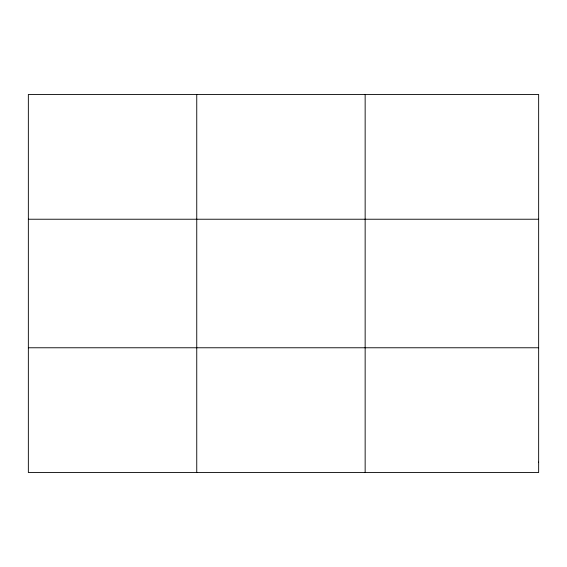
<?xml version="1.0" encoding="UTF-8"?>
<svg xmlns="http://www.w3.org/2000/svg" width="567" height="567" viewBox="0 0 567 567"><rect width="100%" height="100%" fill="white"/><g stroke="black" fill="none" stroke-linecap="round" stroke-linejoin="round"><path stroke-width="0.85" d="M196.749 94.476L196.749 472.524M365.148 94.476L365.148 472.524M28.35 219.231L538.65 219.231M28.35 347.769L538.65 347.769M538.65 462.126L538.65 472.524L28.35 472.524L28.35 94.476L538.65 94.476L538.65 462.126"/></g></svg>
